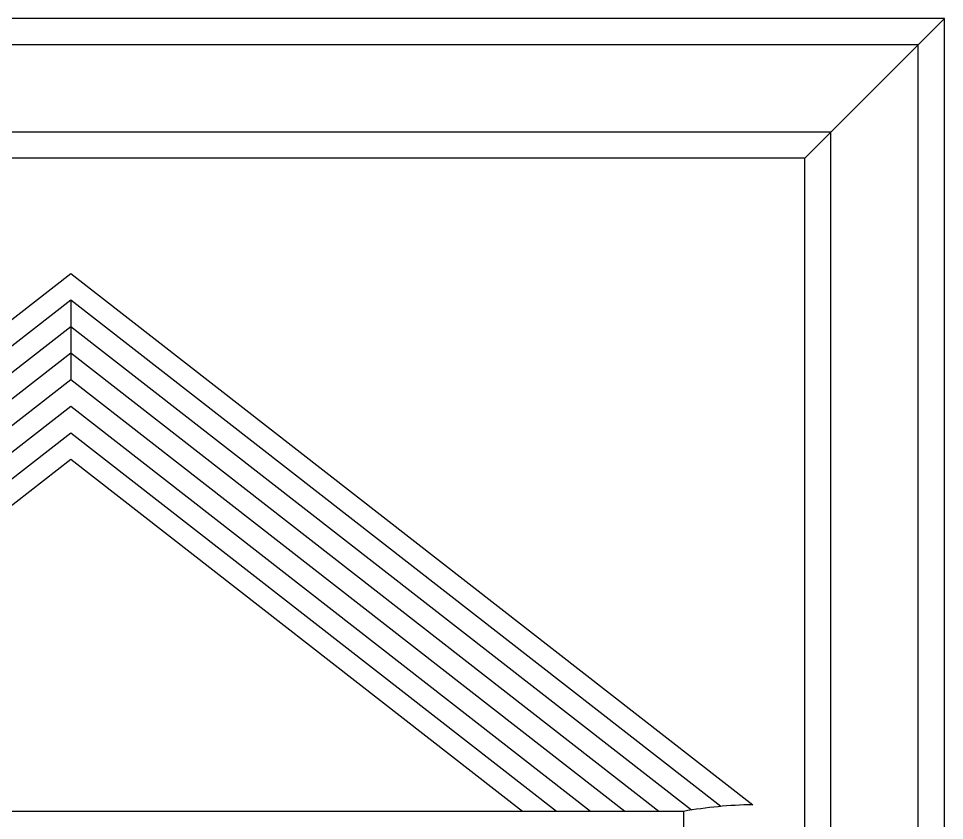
# Model space of a CAD drawing. Header units: metres. Extents: x 878 to 1938, y 746 to 2926.
# Drawn here: x 1408 to 1938, y 2467 to 2926 of the extents above; entities that cross this region are included whole.
import ezdxf

# ---------------------------------------------------------------- set-up
doc = ezdxf.new("R2010")
doc.units = ezdxf.units.M
for name, color, linetype in [('3', 3, 'Continuous'), ('4', 4, 'Continuous'), ('7', 7, 'Continuous')]:
    doc.layers.add(name, color=color, linetype=linetype)

msp = doc.modelspace()

# ---------------------------------------------------------------- linework, layer by layer
at = {"layer": '3'}
for p, q in [((1857.67, 2845.74), (1937.67, 2925.74)), ((1437.67, 2764.53), (1437.67, 2718.89))]:
    msp.add_line(p, q, dxfattribs=at)
for points in [[(1922.67, 745.74), (1922.67, 2910.74), (892.67, 2910.74), (892.67, 745.74)], [(1872.67, 745.74), (1872.67, 2860.74), (942.67, 2860.74), (942.67, 745.74)], [(1809.66, 2474.65), (1437.67, 2764.53), (1065.68, 2474.65)], [(1792.78, 2472.59), (1437.67, 2749.31), (1082.56, 2472.59)], [(1774.18, 2471.87), (1437.67, 2734.1), (1101.15, 2471.87)], [(1754.66, 2471.87), (1437.67, 2718.89), (1120.68, 2471.87)], [(1735.14, 2471.87), (1437.67, 2703.67), (1140.2, 2471.87)], [(1715.61, 2471.87), (1437.67, 2688.46), (1159.72, 2471.87)]]:
    msp.add_lwpolyline(points, dxfattribs=at)
at = {"layer": '4'}
for points in [[(1937.67, 745.74), (1937.67, 2925.74), (877.67, 2925.74), (877.67, 745.74)], [(1857.67, 745.74), (1857.67, 2845.74), (957.67, 2845.74), (957.67, 745.74)]]:
    msp.add_lwpolyline(points, dxfattribs=at)
at = {"layer": '7'}
msp.add_line((1788.35, 2471.87), (1086.99, 2471.87), dxfattribs=at)
for points in [[(1857.67, 745.74), (1857.67, 2845.74), (957.67, 2845.74), (957.67, 745.74)], [(1696.09, 2471.87), (1437.67, 2673.25), (1179.24, 2471.87)]]:
    msp.add_lwpolyline(points, dxfattribs=at)
msp.add_lwpolyline([(1047.46, 2475.67), (1437.67, 2779.74), (1827.88, 2475.67, 0.04), (1788.35, 2471.87), (1788.35, 2461.84, -0.41), (1787.95, 2461.44), (1783.12, 2461.44), (1783.12, 2453.64, -0.41), (1782.72, 2453.24), (1770.44, 2453.24), (1770.44, 2443.21, -0.41), (1770.04, 2442.81), (1759.26, 2442.81), (1759.26, 2436.85, -0.49), (1748.07, 2427.9), (1748.07, 2412.2, -0.41), (1747.67, 2411.8), (1736.03, 2411.8), (1736.03, 2404.19, -0.41), (1735.63, 2403.79), (1725.82, 2403.79), (1725.82, 2391.65, -1.28), (1718.28, 2377.64, -1.08), (1728.5, 2383.89)], format="xyb", dxfattribs=at)

doc.saveas('drawing.dxf')
